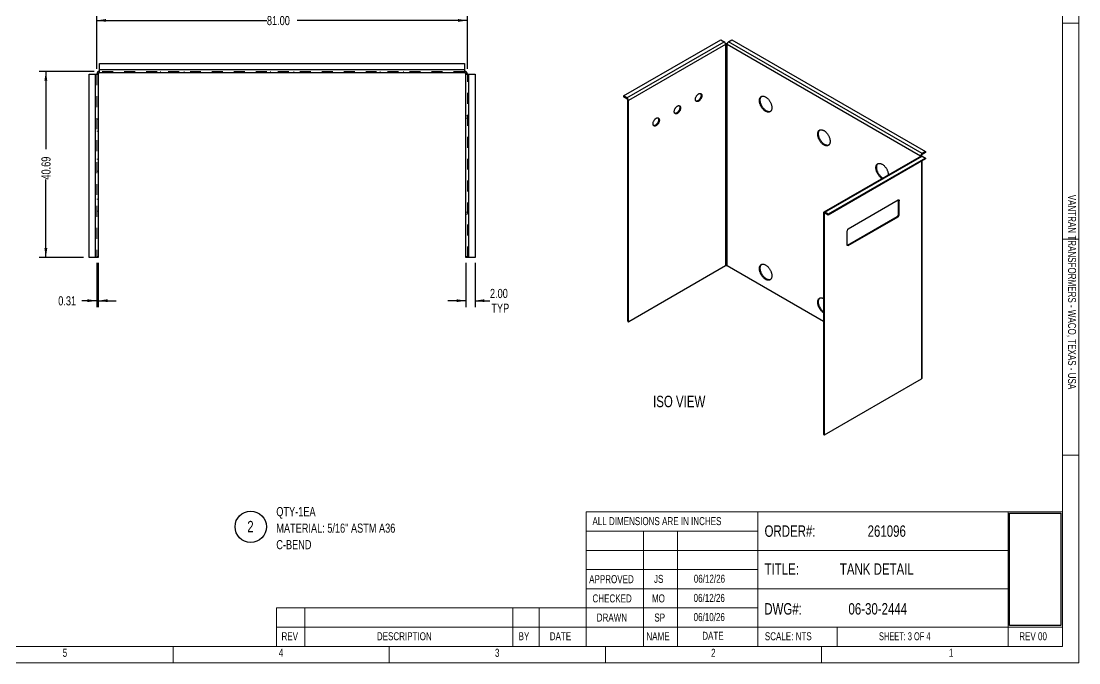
# Model space of a CAD drawing. Header units: inches. Extents: x 0 to 16.5, y 0 to 11.7.
# Drawn here: x 6.88 to 16.52, y 0.02 to 5.86 of the extents above; entities that cross this region are included whole.
import ezdxf

# ---------------------------------------------------------------- set-up
doc = ezdxf.new("R2010")
doc.units = ezdxf.units.IN
doc.header["$MEASUREMENT"] = 0
doc.linetypes.add('HIDDEN', pattern=[0.075, 0.05, -0.025])
doc.layers.add('FORMAT', color=7, linetype='Continuous')
doc.styles.add('SLDTEXTSTYLE0', font='TXT', dxfattribs={"width": 0.75})
doc.styles.add('SLDTEXTSTYLE1', font='TXT', dxfattribs={"width": 0.692308})
doc.dimstyles.new('SLDDIMSTYLE18', dxfattribs={"dimtxt": 0.084961, "dimasz": 0.084961, "dimexe": 0, "dimexo": 0.0625, "dimgap": 0.02124, "dimtad": 0, "dimlfac": 24, "dimrnd": 1e-09, "dimzin": 4, "dimdsep": 46, "dimtxsty": 'SLDTEXTSTYLE0', "dimsah": 1, "dimcen": 0.09, "dimadec": 0, "dimazin": 1, "dimtfac": 1, "dimtofl": 0, "dimtmove": 0, "dimatfit": 3, "dimfxl": 0, "dimfrac": 2, "dimtolj": 1, "dimtzin": 12, "dimarcsym": 0})
doc.dimstyles.new('SLDDIMSTYLE19', dxfattribs={"dimtxt": 0.084961, "dimasz": 0.084961, "dimexe": 0, "dimexo": 0.0625, "dimgap": 0.02124, "dimtad": 0, "dimlfac": 24, "dimrnd": 1e-09, "dimzin": 12, "dimdsep": 46, "dimtxsty": 'SLDTEXTSTYLE0', "dimsah": 1, "dimcen": 0.09, "dimadec": 0, "dimazin": 3, "dimtfac": 1, "dimtofl": 0, "dimtmove": 0, "dimatfit": 3, "dimfxl": 0, "dimfrac": 2, "dimtolj": 1, "dimtzin": 12, "dimarcsym": 0})
doc.dimstyles.new('SLDDIMSTYLE20', dxfattribs={"dimtxt": 0.084961, "dimasz": 0.084961, "dimexe": 0, "dimexo": 0.0625, "dimgap": 0.02124, "dimtad": 0, "dimlfac": 24, "dimrnd": 1e-09, "dimdsep": 46, "dimtxsty": 'SLDTEXTSTYLE0', "dimsah": 1, "dimcen": 0.09, "dimadec": 0, "dimazin": 2, "dimtfac": 1, "dimtmove": 0, "dimatfit": 0, "dimfxl": 0, "dimfrac": 2, "dimtolj": 1, "dimtzin": 12, "dimarcsym": 0})
doc.dimstyles.new('SLDDIMSTYLE21', dxfattribs={"dimtxt": 0.084961, "dimasz": 0.084961, "dimexe": 0, "dimexo": 0.0625, "dimgap": 0.02124, "dimtad": 0, "dimlfac": 24, "dimrnd": 1e-09, "dimzin": 4, "dimdsep": 46, "dimtxsty": 'SLDTEXTSTYLE0', "dimsah": 1, "dimcen": 0.09, "dimadec": 0, "dimazin": 1, "dimtfac": 1, "dimtmove": 0, "dimatfit": 0, "dimfxl": 0, "dimfrac": 2, "dimtolj": 1, "dimtzin": 12, "dimarcsym": 0})
picture_1 = doc.add_image_def('image1.bmp', size_in_pixel=(535, 215))

# ---------------------------------------------------------------- blocks, each defined once
blk = doc.blocks.new('SW_NOTE_0_1')
at = {"layer": 'FORMAT', "color": 0}
blk.add_circle((0.0379, 0.0808), 0.1426, dxfattribs=at)
at = {"layer": 'FORMAT', "color": 0, "insert": (0.0358, 0.1343), "char_height": 0.1042, "attachment_point": 2, "style": 'SLDTEXTSTYLE0'}
blk.add_mtext('2', dxfattribs=at)
blk = doc.blocks.new('SW_NOTE_0_2')
at = {"layer": 'FORMAT', "color": 0, "attachment_point": 1, "style": 'SLDTEXTSTYLE0'}
for s, insert, char_height in [('QTY-1EA', (0, 0.1074), 0.08333), ('MATERIAL: 5/16" ASTM A36', (0, -0.0431), 0.083333), ('C-BEND', (0, -0.1935), 0.08333)]:
    blk.add_mtext(s, dxfattribs=dict(at, insert=insert, char_height=char_height))
blk = doc.blocks.new('Drawing View61')
at = {"color": 7, "linetype": 'Continuous', "lineweight": 25}
for p, q in [((-2.7096, 0.5468), (-1.8243, 1.0578)), ((-2.6792, 0.5292), (-1.7939, 1.0403)), ((-1.7801, 1.0164), (-2.6654, 0.5053)), ((-1.8243, 1.0578), (-1.7939, 1.0403)), ((-1.7801, 1.0164), (-1.7801, -1.0011)), ((-0.004, -0.001), (-1.7663, 1.0164)), ((-1.7663, -1.0011), (-1.7663, 1.0164)), ((-1.7525, 1.0403), (-1.7221, 1.0578)), ((0.0098, 0.023), (-1.7525, 1.0403)), ((-1.7221, 1.0578), (0.0401, 0.0405)), ((-2.7096, 0.5468), (-2.7096, 0.5388)), ((-2.6792, 0.5292), (-2.7096, 0.5468)), ((-2.6792, 0.5212), (-2.7096, 0.5388)), ((-2.6792, 0.5212), (-2.6792, 0.5292)), ((-2.6723, 0.5093), (-2.6654, 0.5053)), ((-2.6723, -1.5034), (-2.6723, 0.5093)), ((-2.6654, -1.5073), (-2.6654, 0.5053)), ((0, 0), (-0.8853, -0.5111)), ((0.0029, 0.003), (-0.004, -0.001)), ((0.0401, 0.0405), (0.0098, 0.023)), ((0.0401, 0.0325), (0.0098, 0.015)), ((0.0098, 0.015), (0.0098, 0.023)), ((0.0401, 0.0405), (0.0401, 0.0325)), ((-0.8755, -0.512), (0.0098, -0.001)), ((0.0401, -0.0185), (-0.8451, -0.5296)), ((0.0401, -0.0265), (-0.8451, -0.5375)), ((-0.004, -0.001), (-0.003, -0.0017)), ((-0.004, -0.001), (-0.004, -0.0023)), ((0.0029, -0.048), (0.0029, -2.0304)), ((0.0086, -2.0224), (0.0086, -0.0447)), ((0.0098, -0.001), (0.0401, -0.0185)), ((0.0401, -0.0185), (0.0401, -0.0265)), ((-0.6628, -0.662), (-0.2098, -0.4004)), ((-0.2057, -0.4028), (-0.1988, -0.4068)), ((-0.2057, -0.5304), (-0.2057, -0.4028)), ((-0.1988, -0.5344), (-0.1988, -0.4068)), ((-0.8824, -0.524), (-0.8893, -0.52)), ((-0.8893, -0.52), (-0.8893, -2.5326)), ((-0.8824, -0.524), (-0.8755, -0.52)), ((-0.8824, -0.524), (-0.8824, -2.5366)), ((-0.8755, -0.52), (-0.8755, -0.512)), ((-0.8451, -0.5296), (-0.8755, -0.512)), ((-0.8451, -0.5375), (-0.8755, -0.52)), ((-0.8451, -0.5296), (-0.8451, -0.5375)), ((-0.6697, -0.8111), (-0.2167, -0.5496)), ((-0.6628, -0.8151), (-0.2098, -0.5535)), ((-0.2167, -0.5496), (-0.2098, -0.5535)), ((-0.2057, -0.5304), (-0.1988, -0.5344)), ((-0.6739, -0.8087), (-0.6739, -0.6811)), ((-0.6697, -0.8111), (-0.6628, -0.8151)), ((-1.7801, -1.0011), (-2.6612, -1.5097)), ((-0.8893, -1.5073), (-1.7663, -1.0011)), ((-2.6723, -1.5034), (-2.6654, -1.5073)), ((-2.6711, -1.506), (-2.6641, -1.51)), ((-0.8783, -2.539), (0.0029, -2.0304)), ((-0.8893, -2.5326), (-0.8824, -2.5366)), ((-0.8881, -2.5353), (-0.8812, -2.5393))]:
    blk.add_line(p, q, dxfattribs=at)
at = {"color": 7, "linetype": 'Continuous', "lineweight": 25, "flags": 128}
for points in [[(-1.9969, 0.5499), (-1.9971, 0.5464), (-1.9975, 0.5427), (-1.9983, 0.5389), (-1.9994, 0.5351), (-2.0007, 0.5312), (-2.0023, 0.5274), (-2.0041, 0.5236), (-2.0062, 0.5199), (-2.0085, 0.5164), (-2.011, 0.5131), (-2.0136, 0.5099), (-2.0164, 0.507), (-2.0193, 0.5044), (-2.0222, 0.5021), (-2.0252, 0.5001), (-2.0282, 0.4985), (-2.0311, 0.4972), (-2.034, 0.4963), (-2.0369, 0.4958), (-2.0396, 0.4957), (-2.0421, 0.496), (-2.0445, 0.4967), (-2.0467, 0.4978), (-2.0487, 0.4992), (-2.0504, 0.501), (-2.0519, 0.5032), (-2.0531, 0.5057), (-2.054, 0.5084), (-2.0546, 0.5115), (-2.0549, 0.5147), (-2.0549, 0.5182), (-2.0546, 0.5218), (-2.054, 0.5255), (-2.0531, 0.5293), (-2.0519, 0.5331), (-2.0504, 0.537), (-2.0487, 0.5408), (-2.0467, 0.5445), (-2.0445, 0.5481), (-2.0421, 0.5516), (-2.0396, 0.5548), (-2.0369, 0.5579), (-2.034, 0.5606), (-2.0311, 0.5631), (-2.0282, 0.5652), (-2.0252, 0.5671), (-2.0222, 0.5685), (-2.0193, 0.5696), (-2.0164, 0.5703), (-2.0136, 0.5706), (-2.011, 0.5705), (-2.0085, 0.57), (-2.0062, 0.5691), (-2.0041, 0.5678), (-2.0023, 0.5662), (-2.0007, 0.5642), (-1.9994, 0.5619), (-1.9983, 0.5593), (-1.9975, 0.5564), (-1.9971, 0.5532), (-1.9969, 0.5499)], [(-2.0092, 0.5702), (-2.0084, 0.5692), (-2.0069, 0.5671), (-2.0057, 0.5646), (-2.0048, 0.5619), (-2.0042, 0.5588), (-2.0039, 0.5556), (-2.0039, 0.5521), (-2.0042, 0.5485), (-2.0048, 0.5448), (-2.0057, 0.541), (-2.0069, 0.5371), (-2.0084, 0.5333), (-2.0101, 0.5295), (-2.0121, 0.5258), (-2.0143, 0.5221), (-2.0166, 0.5187), (-2.0192, 0.5154), (-2.0219, 0.5124), (-2.0247, 0.5097), (-2.0276, 0.5072), (-2.0306, 0.505), (-2.0336, 0.5032), (-2.0366, 0.5018), (-2.0395, 0.5007), (-2.0424, 0.5), (-2.0451, 0.4997), (-2.0478, 0.4998), (-2.0496, 0.5001)], [(-1.3589, 0.4399), (-1.359, 0.4351), (-1.3595, 0.4306), (-1.3603, 0.4263), (-1.3613, 0.4222), (-1.3627, 0.4185), (-1.3644, 0.415), (-1.3663, 0.4118), (-1.3685, 0.409), (-1.3709, 0.4065), (-1.3737, 0.4043), (-1.3766, 0.4026), (-1.3797, 0.4012), (-1.3831, 0.4002), (-1.3866, 0.3996), (-1.3903, 0.3995), (-1.3941, 0.3997), (-1.398, 0.4003), (-1.402, 0.4013), (-1.4061, 0.4027), (-1.4103, 0.4044), (-1.4145, 0.4066), (-1.4186, 0.4091), (-1.4228, 0.4119), (-1.4269, 0.4151), (-1.431, 0.4186), (-1.435, 0.4224), (-1.4388, 0.4265), (-1.4426, 0.4308), (-1.4462, 0.4353), (-1.4496, 0.4401), (-1.4529, 0.445), (-1.4559, 0.4501), (-1.4587, 0.4553), (-1.4613, 0.4606), (-1.4636, 0.4659), (-1.4657, 0.4713), (-1.4675, 0.4767), (-1.469, 0.4821), (-1.4702, 0.4874), (-1.4712, 0.4927), (-1.4718, 0.4978), (-1.4721, 0.5028), (-1.4721, 0.5076), (-1.4718, 0.5123), (-1.4712, 0.5167), (-1.4702, 0.5209), (-1.469, 0.5248), (-1.4675, 0.5284), (-1.4657, 0.5318), (-1.4636, 0.5348), (-1.4613, 0.5374), (-1.4587, 0.5397), (-1.4559, 0.5417), (-1.4529, 0.5433), (-1.4496, 0.5444), (-1.4462, 0.5452), (-1.4426, 0.5456), (-1.4388, 0.5456), (-1.435, 0.5452), (-1.431, 0.5444), (-1.4269, 0.5432), (-1.4228, 0.5416), (-1.4186, 0.5397), (-1.4145, 0.5373), (-1.4103, 0.5346), (-1.4061, 0.5316), (-1.402, 0.5283), (-1.398, 0.5246), (-1.3941, 0.5207), (-1.3903, 0.5165), (-1.3866, 0.5121), (-1.3831, 0.5074), (-1.3797, 0.5026), (-1.3766, 0.4976), (-1.3737, 0.4924), (-1.3709, 0.4872), (-1.3685, 0.4819), (-1.3663, 0.4765), (-1.3644, 0.4711), (-1.3627, 0.4657), (-1.3613, 0.4603), (-1.3603, 0.455), (-1.3595, 0.4499), (-1.359, 0.4448), (-1.3589, 0.4399)], [(-1.4652, 0.5092), (-1.4651, 0.514), (-1.4646, 0.5185), (-1.4638, 0.5228), (-1.4628, 0.5269), (-1.4614, 0.5306), (-1.4597, 0.5341), (-1.4578, 0.5373), (-1.4556, 0.5401), (-1.4531, 0.5426), (-1.4519, 0.5436)], [(-1.3722, 0.4055), (-1.3745, 0.4047), (-1.3779, 0.4039), (-1.3815, 0.4035), (-1.3852, 0.4035), (-1.3891, 0.4039), (-1.3931, 0.4047), (-1.3972, 0.4059), (-1.4013, 0.4075), (-1.4055, 0.4094), (-1.4096, 0.4118), (-1.4138, 0.4144), (-1.418, 0.4175), (-1.4221, 0.4208), (-1.4261, 0.4245), (-1.43, 0.4284), (-1.4338, 0.4326), (-1.4375, 0.437), (-1.441, 0.4417), (-1.4444, 0.4465), (-1.4475, 0.4515), (-1.4504, 0.4566), (-1.4531, 0.4619), (-1.4556, 0.4672), (-1.4578, 0.4726), (-1.4597, 0.478), (-1.4614, 0.4834), (-1.4628, 0.4888), (-1.4638, 0.494), (-1.4646, 0.4992), (-1.4651, 0.5043), (-1.4652, 0.5092)], [(-2.1903, 0.4383), (-2.1904, 0.4347), (-2.1909, 0.4311), (-2.1917, 0.4273), (-2.1927, 0.4235), (-2.194, 0.4196), (-2.1956, 0.4158), (-2.1975, 0.412), (-2.1996, 0.4083), (-2.2019, 0.4048), (-2.2043, 0.4014), (-2.207, 0.3983), (-2.2098, 0.3954), (-2.2126, 0.3928), (-2.2156, 0.3905), (-2.2185, 0.3885), (-2.2215, 0.3868), (-2.2245, 0.3856), (-2.2274, 0.3847), (-2.2302, 0.3842), (-2.2329, 0.3841), (-2.2355, 0.3844), (-2.2379, 0.3851), (-2.24, 0.3862), (-2.242, 0.3876), (-2.2438, 0.3894), (-2.2452, 0.3916), (-2.2464, 0.394), (-2.2473, 0.3968), (-2.2479, 0.3998), (-2.2482, 0.4031), (-2.2482, 0.4065), (-2.2479, 0.4101), (-2.2473, 0.4139), (-2.2464, 0.4177), (-2.2452, 0.4215), (-2.2438, 0.4254), (-2.242, 0.4292), (-2.24, 0.4329), (-2.2379, 0.4365), (-2.2355, 0.44), (-2.2329, 0.4432), (-2.2302, 0.4462), (-2.2274, 0.449), (-2.2245, 0.4515), (-2.2215, 0.4536), (-2.2185, 0.4554), (-2.2156, 0.4569), (-2.2126, 0.458), (-2.2098, 0.4587), (-2.207, 0.459), (-2.2043, 0.4589), (-2.2019, 0.4584), (-2.1996, 0.4575), (-2.1975, 0.4562), (-2.1956, 0.4546), (-2.194, 0.4526), (-2.1927, 0.4503), (-2.1917, 0.4477), (-2.1909, 0.4448), (-2.1904, 0.4416), (-2.1903, 0.4383)], [(-2.2025, 0.4585), (-2.2017, 0.4576), (-2.2002, 0.4555), (-2.199, 0.453), (-2.1981, 0.4502), (-2.1975, 0.4472), (-2.1972, 0.444), (-2.1972, 0.4405), (-2.1975, 0.4369), (-2.1981, 0.4332), (-2.199, 0.4294), (-2.2002, 0.4255), (-2.2017, 0.4217), (-2.2034, 0.4179), (-2.2054, 0.4141), (-2.2076, 0.4105), (-2.21, 0.4071), (-2.2126, 0.4038), (-2.2153, 0.4008), (-2.2181, 0.398), (-2.221, 0.3956), (-2.2239, 0.3934), (-2.2269, 0.3916), (-2.2299, 0.3902), (-2.2328, 0.3891), (-2.2357, 0.3884), (-2.2385, 0.3881), (-2.2411, 0.3882), (-2.2429, 0.3885)], [(-2.3836, 0.3267), (-2.3838, 0.3231), (-2.3842, 0.3194), (-2.385, 0.3157), (-2.3861, 0.3118), (-2.3874, 0.308), (-2.389, 0.3042), (-2.3908, 0.3004), (-2.3929, 0.2967), (-2.3952, 0.2932), (-2.3977, 0.2898), (-2.4003, 0.2867), (-2.4031, 0.2838), (-2.406, 0.2812), (-2.4089, 0.2788), (-2.4119, 0.2769), (-2.4149, 0.2752), (-2.4178, 0.274), (-2.4207, 0.2731), (-2.4236, 0.2726), (-2.4263, 0.2725), (-2.4288, 0.2728), (-2.4312, 0.2735), (-2.4334, 0.2745), (-2.4354, 0.276), (-2.4371, 0.2778), (-2.4386, 0.28), (-2.4398, 0.2824), (-2.4407, 0.2852), (-2.4413, 0.2882), (-2.4416, 0.2915), (-2.4416, 0.2949), (-2.4413, 0.2985), (-2.4407, 0.3023), (-2.4398, 0.3061), (-2.4386, 0.3099), (-2.4371, 0.3138), (-2.4354, 0.3176), (-2.4334, 0.3213), (-2.4312, 0.3249), (-2.4288, 0.3284), (-2.4263, 0.3316), (-2.4236, 0.3346), (-2.4207, 0.3374), (-2.4178, 0.3399), (-2.4149, 0.342), (-2.4119, 0.3438), (-2.4089, 0.3453), (-2.406, 0.3464), (-2.4031, 0.347), (-2.4003, 0.3473), (-2.3977, 0.3472), (-2.3952, 0.3467), (-2.3929, 0.3459), (-2.3908, 0.3446), (-2.389, 0.343), (-2.3874, 0.341), (-2.3861, 0.3387), (-2.385, 0.336), (-2.3842, 0.3332), (-2.3838, 0.33), (-2.3836, 0.3267)], [(-2.3959, 0.3469), (-2.3951, 0.346), (-2.3936, 0.3438), (-2.3924, 0.3414), (-2.3915, 0.3386), (-2.3909, 0.3356), (-2.3906, 0.3323), (-2.3906, 0.3289), (-2.3909, 0.3253), (-2.3915, 0.3216), (-2.3924, 0.3178), (-2.3936, 0.3139), (-2.3951, 0.3101), (-2.3968, 0.3062), (-2.3988, 0.3025), (-2.401, 0.2989), (-2.4033, 0.2955), (-2.4059, 0.2922), (-2.4086, 0.2892), (-2.4114, 0.2864), (-2.4143, 0.284), (-2.4173, 0.2818), (-2.4203, 0.28), (-2.4233, 0.2785), (-2.4262, 0.2775), (-2.4291, 0.2768), (-2.4318, 0.2765), (-2.4345, 0.2766), (-2.4363, 0.2769)], [(-0.8285, 0.1337), (-0.8287, 0.129), (-0.8292, 0.1244), (-0.8299, 0.1201), (-0.831, 0.1161), (-0.8324, 0.1123), (-0.834, 0.1088), (-0.836, 0.1056), (-0.8382, 0.1028), (-0.8406, 0.1003), (-0.8433, 0.0982), (-0.8463, 0.0964), (-0.8494, 0.0951), (-0.8527, 0.0941), (-0.8563, 0.0935), (-0.8599, 0.0933), (-0.8637, 0.0935), (-0.8677, 0.0941), (-0.8717, 0.0951), (-0.8758, 0.0965), (-0.8799, 0.0983), (-0.8841, 0.1004), (-0.8883, 0.1029), (-0.8925, 0.1058), (-0.8966, 0.109), (-0.9007, 0.1125), (-0.9046, 0.1162), (-0.9085, 0.1203), (-0.9123, 0.1246), (-0.9159, 0.1292), (-0.9193, 0.1339), (-0.9225, 0.1388), (-0.9256, 0.1439), (-0.9284, 0.1491), (-0.931, 0.1544), (-0.9333, 0.1598), (-0.9354, 0.1652), (-0.9372, 0.1706), (-0.9387, 0.1759), (-0.9399, 0.1813), (-0.9408, 0.1865), (-0.9414, 0.1917), (-0.9418, 0.1967), (-0.9418, 0.2015), (-0.9414, 0.2061), (-0.9408, 0.2105), (-0.9399, 0.2147), (-0.9387, 0.2187), (-0.9372, 0.2223), (-0.9354, 0.2256), (-0.9333, 0.2286), (-0.931, 0.2313), (-0.9284, 0.2336), (-0.9256, 0.2355), (-0.9225, 0.2371), (-0.9193, 0.2383), (-0.9159, 0.2391), (-0.9123, 0.2395), (-0.9085, 0.2395), (-0.9046, 0.239), (-0.9007, 0.2382), (-0.8966, 0.237), (-0.8925, 0.2355), (-0.8883, 0.2335), (-0.8841, 0.2312), (-0.8799, 0.2285), (-0.8758, 0.2255), (-0.8717, 0.2221), (-0.8677, 0.2185), (-0.8637, 0.2146), (-0.8599, 0.2104), (-0.8563, 0.2059), (-0.8527, 0.2013), (-0.8494, 0.1964), (-0.8463, 0.1914), (-0.8433, 0.1863), (-0.8406, 0.181), (-0.8382, 0.1757), (-0.836, 0.1703), (-0.834, 0.1649), (-0.8324, 0.1595), (-0.831, 0.1542), (-0.8299, 0.1489), (-0.8292, 0.1437), (-0.8287, 0.1386), (-0.8285, 0.1337)], [(-0.9349, 0.2031), (-0.9347, 0.2078), (-0.9343, 0.2124), (-0.9335, 0.2167), (-0.9324, 0.2207), (-0.9311, 0.2245), (-0.9294, 0.228), (-0.9275, 0.2311), (-0.9253, 0.234), (-0.9228, 0.2365), (-0.9216, 0.2375)], [(-0.8418, 0.0993), (-0.8441, 0.0985), (-0.8476, 0.0977), (-0.8512, 0.0973), (-0.8549, 0.0973), (-0.8588, 0.0977), (-0.8628, 0.0986), (-0.8668, 0.0997), (-0.871, 0.1013), (-0.8751, 0.1033), (-0.8793, 0.1056), (-0.8835, 0.1083), (-0.8876, 0.1113), (-0.8917, 0.1147), (-0.8958, 0.1183), (-0.8997, 0.1222), (-0.9035, 0.1264), (-0.9072, 0.1309), (-0.9107, 0.1355), (-0.914, 0.1404), (-0.9172, 0.1454), (-0.9201, 0.1505), (-0.9228, 0.1557), (-0.9253, 0.1611), (-0.9275, 0.1665), (-0.9294, 0.1719), (-0.9311, 0.1772), (-0.9324, 0.1826), (-0.9335, 0.1879), (-0.9343, 0.1931), (-0.9347, 0.1982), (-0.9349, 0.2031)], [(0.0029, 0.003), (0.0048, 0.0017), (0.0061, 0.0006)], [(-0.3551, -0.205), (-0.358, -0.2032), (-0.3621, -0.2004), (-0.3663, -0.1972), (-0.3703, -0.1937), (-0.3743, -0.1899), (-0.3782, -0.1858), (-0.3819, -0.1815), (-0.3855, -0.177), (-0.389, -0.1722), (-0.3922, -0.1673), (-0.3952, -0.1622), (-0.3981, -0.157), (-0.4006, -0.1517), (-0.403, -0.1464), (-0.405, -0.141), (-0.4068, -0.1356), (-0.4084, -0.1302), (-0.4096, -0.1249), (-0.4105, -0.1196), (-0.4111, -0.1145), (-0.4114, -0.1095), (-0.4114, -0.1047), (-0.4111, -0.1), (-0.4105, -0.0956), (-0.4096, -0.0914), (-0.4084, -0.0875), (-0.4068, -0.0839), (-0.405, -0.0805), (-0.403, -0.0775), (-0.4006, -0.0749), (-0.3981, -0.0726), (-0.3952, -0.0706), (-0.3922, -0.0691), (-0.389, -0.0679), (-0.3855, -0.0671), (-0.3819, -0.0667), (-0.3782, -0.0667), (-0.3743, -0.0671), (-0.3703, -0.0679), (-0.3663, -0.0691), (-0.3621, -0.0707), (-0.358, -0.0727), (-0.3538, -0.075), (-0.3496, -0.0777), (-0.3455, -0.0807), (-0.3414, -0.084), (-0.3373, -0.0877), (-0.3334, -0.0916), (-0.3296, -0.0958), (-0.3259, -0.1002), (-0.3224, -0.1049), (-0.3191, -0.1097), (-0.3159, -0.1147), (-0.313, -0.1199), (-0.3103, -0.1251), (-0.3078, -0.1304), (-0.3056, -0.1358), (-0.3037, -0.1412), (-0.302, -0.1466), (-0.3007, -0.152), (-0.2996, -0.1573), (-0.2988, -0.1625), (-0.2984, -0.1675), (-0.2982, -0.1722)], [(-0.4046, -0.1031), (-0.4044, -0.0983), (-0.4039, -0.0938), (-0.4032, -0.0895), (-0.4021, -0.0854), (-0.4007, -0.0817), (-0.3991, -0.0782), (-0.3971, -0.075), (-0.3949, -0.0722), (-0.3925, -0.0697), (-0.3913, -0.0687)], [(-0.3482, -0.201), (-0.349, -0.2005), (-0.3532, -0.1979), (-0.3573, -0.1948), (-0.3614, -0.1915), (-0.3654, -0.1878), (-0.3694, -0.1839), (-0.3732, -0.1797), (-0.3768, -0.1753), (-0.3804, -0.1706), (-0.3837, -0.1658), (-0.3868, -0.1608), (-0.3898, -0.1557), (-0.3925, -0.1504), (-0.3949, -0.1451), (-0.3971, -0.1397), (-0.3991, -0.1343), (-0.4007, -0.1289), (-0.4021, -0.1235), (-0.4032, -0.1183), (-0.4039, -0.1131), (-0.4044, -0.108), (-0.4046, -0.1031)], [(-0.2098, -0.4004), (-0.2079, -0.3995), (-0.206, -0.399), (-0.2043, -0.399), (-0.2027, -0.3993), (-0.2014, -0.4001), (-0.2003, -0.4013), (-0.1994, -0.4028), (-0.1989, -0.4047), (-0.1988, -0.4068)], [(-0.2063, -0.3991), (-0.2058, -0.4007), (-0.2057, -0.4028)], [(-0.8755, -0.512), (-0.8777, -0.511), (-0.8798, -0.5103), (-0.8818, -0.5101), (-0.8836, -0.5104), (-0.8853, -0.5111), (-0.8867, -0.5121), (-0.8878, -0.5136), (-0.8886, -0.5155), (-0.8891, -0.5176), (-0.8893, -0.52)], [(-0.6628, -0.8151), (-0.6647, -0.816), (-0.6666, -0.8165), (-0.6683, -0.8165), (-0.6699, -0.8162), (-0.6713, -0.8154), (-0.6724, -0.8142), (-0.6732, -0.8127), (-0.6737, -0.8108), (-0.6739, -0.8087)], [(-0.6697, -0.8111), (-0.6716, -0.812), (-0.6733, -0.8124)], [(-1.3589, -1.0911), (-1.359, -1.0959), (-1.3595, -1.1004), (-1.3603, -1.1047), (-1.3613, -1.1088), (-1.3627, -1.1126), (-1.3644, -1.116), (-1.3663, -1.1192), (-1.3685, -1.122), (-1.3709, -1.1245), (-1.3737, -1.1267), (-1.3766, -1.1284), (-1.3797, -1.1298), (-1.3831, -1.1308), (-1.3866, -1.1314), (-1.3903, -1.1316), (-1.3941, -1.1314), (-1.398, -1.1307), (-1.402, -1.1297), (-1.4061, -1.1284), (-1.4103, -1.1266), (-1.4145, -1.1244), (-1.4186, -1.1219), (-1.4228, -1.1191), (-1.4269, -1.1159), (-1.431, -1.1124), (-1.435, -1.1086), (-1.4388, -1.1045), (-1.4426, -1.1002), (-1.4462, -1.0957), (-1.4496, -1.0909), (-1.4529, -1.086), (-1.4559, -1.0809), (-1.4587, -1.0757), (-1.4613, -1.0704), (-1.4636, -1.0651), (-1.4657, -1.0597), (-1.4675, -1.0543), (-1.469, -1.0489), (-1.4702, -1.0436), (-1.4712, -1.0383), (-1.4718, -1.0332), (-1.4721, -1.0282), (-1.4721, -1.0234), (-1.4718, -1.0187), (-1.4712, -1.0143), (-1.4702, -1.0101), (-1.469, -1.0062), (-1.4675, -1.0026), (-1.4657, -0.9992), (-1.4636, -0.9962), (-1.4613, -0.9936), (-1.4587, -0.9913), (-1.4559, -0.9893), (-1.4529, -0.9878), (-1.4496, -0.9866), (-1.4462, -0.9858), (-1.4426, -0.9854), (-1.4388, -0.9854), (-1.435, -0.9858), (-1.431, -0.9866), (-1.4269, -0.9878), (-1.4228, -0.9894), (-1.4186, -0.9914), (-1.4145, -0.9937), (-1.4103, -0.9964), (-1.4061, -0.9994), (-1.402, -1.0027), (-1.398, -1.0064), (-1.3941, -1.0103), (-1.3903, -1.0145), (-1.3866, -1.0189), (-1.3831, -1.0236), (-1.3797, -1.0284), (-1.3766, -1.0334), (-1.3737, -1.0386), (-1.3709, -1.0438), (-1.3685, -1.0491), (-1.3663, -1.0545), (-1.3644, -1.0599), (-1.3627, -1.0653), (-1.3613, -1.0707), (-1.3603, -1.076), (-1.3595, -1.0812), (-1.359, -1.0862), (-1.3589, -1.0911)], [(-1.4652, -1.0218), (-1.4651, -1.017), (-1.4646, -1.0125), (-1.4638, -1.0082), (-1.4628, -1.0041), (-1.4614, -1.0004), (-1.4597, -0.9969), (-1.4578, -0.9937), (-1.4556, -0.9909), (-1.4531, -0.9884), (-1.4519, -0.9874)], [(-1.3722, -1.1256), (-1.3745, -1.1264), (-1.3779, -1.1271), (-1.3815, -1.1275), (-1.3852, -1.1275), (-1.3891, -1.1271), (-1.3931, -1.1263), (-1.3972, -1.1251), (-1.4013, -1.1235), (-1.4055, -1.1216), (-1.4096, -1.1192), (-1.4138, -1.1166), (-1.418, -1.1135), (-1.4221, -1.1102), (-1.4261, -1.1066), (-1.43, -1.1026), (-1.4338, -1.0984), (-1.4375, -1.094), (-1.441, -1.0894), (-1.4444, -1.0845), (-1.4475, -1.0795), (-1.4504, -1.0744), (-1.4531, -1.0691), (-1.4556, -1.0638), (-1.4578, -1.0584), (-1.4597, -1.053), (-1.4614, -1.0476), (-1.4628, -1.0423), (-1.4638, -1.037), (-1.4646, -1.0318), (-1.4651, -1.0267), (-1.4652, -1.0218)], [(-0.8893, -1.4274), (-0.8925, -1.4252), (-0.8966, -1.4221), (-0.9007, -1.4186), (-0.9046, -1.4148), (-0.9085, -1.4107), (-0.9123, -1.4064), (-0.9159, -1.4018), (-0.9193, -1.3971), (-0.9225, -1.3922), (-0.9256, -1.3871), (-0.9284, -1.3819), (-0.931, -1.3766), (-0.9333, -1.3712), (-0.9354, -1.3658), (-0.9372, -1.3604), (-0.9387, -1.3551), (-0.9399, -1.3497), (-0.9408, -1.3445), (-0.9414, -1.3394), (-0.9418, -1.3344), (-0.9418, -1.3295), (-0.9414, -1.3249), (-0.9408, -1.3205), (-0.9399, -1.3163), (-0.9387, -1.3124), (-0.9372, -1.3087), (-0.9354, -1.3054), (-0.9333, -1.3024), (-0.931, -1.2997), (-0.9284, -1.2974), (-0.9256, -1.2955), (-0.9225, -1.2939), (-0.9193, -1.2927), (-0.9159, -1.2919), (-0.9123, -1.2916), (-0.9085, -1.2916), (-0.9046, -1.292), (-0.9007, -1.2928), (-0.8966, -1.294), (-0.8925, -1.2956), (-0.8893, -1.297)], [(-0.9349, -1.3279), (-0.9347, -1.3232), (-0.9343, -1.3187), (-0.9335, -1.3144), (-0.9324, -1.3103), (-0.9311, -1.3065), (-0.9294, -1.303), (-0.9275, -1.2999), (-0.9253, -1.297), (-0.9228, -1.2945), (-0.9216, -1.2935)], [(-0.8893, -1.4184), (-0.8917, -1.4164), (-0.8958, -1.4127), (-0.8997, -1.4088), (-0.9035, -1.4046), (-0.9072, -1.4002), (-0.9107, -1.3955), (-0.914, -1.3907), (-0.9172, -1.3857), (-0.9201, -1.3805), (-0.9228, -1.3753), (-0.9253, -1.3699), (-0.9275, -1.3646), (-0.9294, -1.3592), (-0.9311, -1.3538), (-0.9324, -1.3484), (-0.9335, -1.3431), (-0.9343, -1.3379), (-0.9347, -1.3329), (-0.9349, -1.3279)]]:
    blk.add_lwpolyline(points, dxfattribs=at)
at = {"color": 7, "linetype": 'Continuous', "lineweight": 25}
for centre, radius, start, end in [((-1.8099, 1.0151), 0.0298, 2.38686, 57.61314), ((-1.7732, 0.9911), 0.0325, 76.03551, 103.96449), ((-1.7732, 1.003), 0.015, 62.60967, 117.39033), ((-1.7365, 1.0151), 0.0298, 122.38686, 177.61314), ((-2.6951, 0.5041), 0.0298, 2.38686, 57.61314), ((-2.6873, 0.5086), 0.015, 2.60548, 57.39452), ((0.0257, -0.0022), 0.0298, 122.38686, 177.61314), ((0.004, -0.0091), 0.00997, 54.87485, 113.81469), ((0.0179, 0.0023), 0.015, 122.60548, 177.39452), ((-0.8782, -0.5233), 0.00426, 50.79671, 189.21404), ((-0.2296, -0.5294), 0.0239, 302.4764, 357.5236), ((-0.2227, -0.5334), 0.0239, 302.4764, 357.5236), ((-0.65, -0.6821), 0.0239, 122.4763, 177.5237), ((-1.7732, -1.0144), 0.015, 62.60967, 117.39033), ((-2.6694, -1.5037), 0.00289, 173.70115, 234.98667), ((-2.6628, -1.5078), 0.00256, 170.78596, 309.20329), ((-0.0013, -2.0213), 0.00997, 294.86732, 353.81254), ((-0.8864, -2.533), 0.00289, 173.70115, 234.98667), ((-0.8799, -2.537), 0.00256, 170.78596, 309.20329)]:
    blk.add_arc(centre, radius, start, end, dxfattribs=at)
blk = doc.blocks.new('Drawing View111')
at = {"color": 7, "linetype": 'Continuous', "lineweight": 25}
for p, q in [((0.0964, 1.7656), (3.4193, 1.7656)), ((0.0964, 1.7083), (0.0964, 1.7656)), ((3.4193, 1.7656), (3.4193, 1.7083)), ((0, 0), (0, 1.6693)), ((0, 1.6693), (0.0573, 1.6693)), ((0.0573, 0), (0.0573, 1.6693)), ((0.0573, 1.6693), (0.0833, 1.6693)), ((0.0833, 1.6693), (0.0833, 0)), ((3.4193, 1.7083), (0.0964, 1.7083)), ((0.0964, 1.6823), (0.0964, 1.7083)), ((3.4193, 1.6823), (0.0964, 1.6823)), ((3.4193, 1.7083), (3.4193, 1.6823)), ((3.4323, 1.6693), (3.4583, 1.6693)), ((3.4323, 0), (3.4323, 1.6693)), ((3.4583, 0), (3.4583, 1.6693)), ((3.4583, 1.6693), (3.5156, 1.6693)), ((3.5156, 1.6693), (3.5156, 0)), ((0.0573, 0), (0, 0)), ((0.0833, 0), (0.0573, 0)), ((3.4583, 0), (3.4323, 0)), ((3.5156, 0), (3.4583, 0))]:
    blk.add_line(p, q, dxfattribs=at)
at = {"color": 7, "linetype": 'HIDDEN', "lineweight": 18}
for p, q in [((0.0703, 1.6693), (0.0703, 0)), ((3.4193, 1.6953), (0.0964, 1.6953)), ((0.651, 1.6953), (0.651, 1.6823)), ((0.8646, 1.6823), (0.8646, 1.6953)), ((1.651, 1.6953), (1.651, 1.6823)), ((1.8646, 1.6823), (1.8646, 1.6953)), ((2.651, 1.6953), (2.651, 1.6823)), ((2.8646, 1.6823), (2.8646, 1.6953)), ((3.4453, 0), (3.4453, 1.6693)), ((0.0833, 1.2604), (0.0703, 1.2604)), ((3.4323, 1.2891), (3.4453, 1.2891)), ((3.4323, 1.2682), (3.4453, 1.2682)), ((0.0703, 1.151), (0.0833, 1.151)), ((0.0833, 0.8958), (0.0703, 0.8958)), ((0.0703, 0.7865), (0.0833, 0.7865)), ((0.0833, 0.5313), (0.0703, 0.5313)), ((0.0703, 0.4219), (0.0833, 0.4219)), ((3.4323, 0.4141), (3.4453, 0.4141)), ((3.4323, 0.3932), (3.4453, 0.3932)), ((0.0833, 0.0078), (0.0703, 0.0078)), ((3.4453, 0.0078), (3.4323, 0.0078))]:
    blk.add_line(p, q, dxfattribs=at)
at = {"color": 7, "linetype": 'Continuous', "lineweight": 25}
for centre, radius, start, end in [((0.0964, 1.6693), 0.026, 90, 180), ((0.0964, 1.6693), 0.013, 90, 180), ((3.4193, 1.6693), 0.026, 0, 90), ((3.4193, 1.6693), 0.013, 0, 90)]:
    blk.add_arc(centre, radius, start, end, dxfattribs=at)
blk = doc.blocks.new('_D_47')
at = {"layer": 'FORMAT'}
for p, q in [((7.5722, 5.4307), (7.5722, 5.9308)), ((10.9472, 5.4307), (10.9472, 5.9308)), ((7.5722, 5.8708), (9.1216, 5.8708)), ((10.9472, 5.8708), (9.3978, 5.8708))]:
    blk.add_line(p, q, dxfattribs=at)
for points in [[(7.5722, 5.8708), (7.6572, 5.8577), (7.6572, 5.8839)], [(10.9472, 5.8708), (10.8622, 5.8839), (10.8622, 5.8577)]]:
    blk.add_solid(points, dxfattribs=at)
at = {"layer": 'FORMAT', "insert": (9.1216, 5.9111), "char_height": 0.08333, "attachment_point": 1, "style": 'SLDTEXTSTYLE0'}
blk.add_mtext('81.00', dxfattribs=at)
blk = doc.blocks.new('_D_48')
at = {"layer": 'FORMAT'}
for p, q in [((7.5482, 5.4068), (7.0482, 5.4068)), ((7.1082, 5.4068), (7.1082, 4.6972)), ((7.1082, 3.7115), (7.1082, 4.421)), ((7.4519, 3.7115), (7.0482, 3.7115))]:
    blk.add_line(p, q, dxfattribs=at)
for points in [[(7.1082, 5.4068), (7.0951, 5.3218), (7.1213, 5.3218)], [(7.1082, 3.7115), (7.1213, 3.7964), (7.0951, 3.7964)]]:
    blk.add_solid(points, dxfattribs=at)
at = {"layer": 'FORMAT', "insert": (7.0678, 4.421), "char_height": 0.08333, "attachment_point": 1, "rotation": 90, "style": 'SLDTEXTSTYLE0'}
blk.add_mtext('40.69', dxfattribs=at)
blk = doc.blocks.new('_D_49')
at = {"layer": 'FORMAT'}
for p, q in [((7.5722, 3.6615), (7.5722, 3.2578)), ((7.5852, 3.6615), (7.5852, 3.2578)), ((7.5722, 3.3178), (7.4366, 3.3178)), ((7.5852, 3.3178), (7.7486, 3.3178))]:
    blk.add_line(p, q, dxfattribs=at)
for points in [[(7.5722, 3.3178), (7.4872, 3.3308), (7.4872, 3.3047)], [(7.5852, 3.3178), (7.6702, 3.3047), (7.6702, 3.3308)]]:
    blk.add_solid(points, dxfattribs=at)
at = {"layer": 'FORMAT', "insert": (7.221, 3.3581), "char_height": 0.08333, "attachment_point": 1, "style": 'SLDTEXTSTYLE0'}
blk.add_mtext('0.31', dxfattribs=at)
blk = doc.blocks.new('_D_50')
at = {"layer": 'FORMAT'}
for p, q in [((10.9342, 3.6615), (10.9342, 3.2578)), ((11.0175, 3.6615), (11.0175, 3.2578)), ((10.9342, 3.3178), (10.7708, 3.3178)), ((11.0175, 3.3178), (11.1531, 3.3178))]:
    blk.add_line(p, q, dxfattribs=at)
for points in [[(10.9342, 3.3178), (10.8492, 3.3308), (10.8492, 3.3047)], [(11.0175, 3.3178), (11.1025, 3.3047), (11.1025, 3.3308)]]:
    blk.add_solid(points, dxfattribs=at)
at = {"layer": 'FORMAT', "char_height": 0.08333, "attachment_point": 1, "style": 'SLDTEXTSTYLE0'}
for s, insert in [('2.00', (11.1531, 3.4252)), ('TYP', (11.1659, 3.2911))]:
    blk.add_mtext(s, dxfattribs=dict(at, insert=insert))

msp = doc.modelspace()

# ---------------------------------------------------------------- linework, layer by layer
at = {"color": 7, "linetype": 'Continuous', "lineweight": 18}
for p, q in [((16.51673, 11.67421), (16.51673, 0.0187)), ((16.36673, 11.52421), (16.36673, 0.1687)), ((16.48677, 5.84646), (16.36669, 5.84646)), ((16.36673, 5.84646), (16.51673, 5.84646)), ((16.39173, 5.84646), (16.50173, 5.84646)), ((16.36673, 3.87795), (16.51673, 3.87795)), ((16.36673, 1.90945), (16.51673, 1.90945)), ((16.36673, 1.39352), (12.02887, 1.39352)), ((12.02887, 0.16852), (12.02887, 1.39352)), ((13.59306, 1.39352), (13.59306, 0.16852)), ((15.87165, 1.39352), (15.87165, 0.16852)), ((13.59306, 1.21852), (12.02887, 1.21852)), ((12.55304, 0.16852), (12.55304, 1.21852)), ((12.86106, 0.16852), (12.86106, 1.21852)), ((15.87165, 1.04352), (12.02887, 1.04352)), ((13.59306, 0.86852), (12.02887, 0.86852)), ((15.87165, 0.69352), (12.02887, 0.69352)), ((13.59306, 0.51852), (9.20932, 0.51852)), ((9.20932, 0.16852), (9.20932, 0.51852)), ((9.46584, 0.16852), (9.46584, 0.51852)), ((11.36071, 0.16852), (11.36071, 0.51852)), ((11.60044, 0.16852), (11.60044, 0.51852)), ((16.36673, 0.34352), (9.20932, 0.34352)), ((14.31566, 0.34352), (14.31566, 0.16852)), ((16.36673, 0.1687), (0.1687, 0.1687)), ((8.26772, 0.04866), (8.26772, 0.16874)), ((8.26772, 0.1687), (8.26772, 0.0187)), ((10.23622, 0.1687), (10.23622, 0.0187)), ((12.20472, 0.1687), (12.20472, 0.0187)), ((14.17323, 0.1687), (14.17323, 0.0187)), ((16.51673, 0.0187), (0.0187, 0.0187))]:
    msp.add_line(p, q, dxfattribs=at)

# ---------------------------------------------------------------- block references
at = {"color": 7, "linetype": 'Continuous', "lineweight": 25}
for name, p in [('Drawing View61', (15.07972, 4.63565)), ('Drawing View111', (7.50189, 3.71145))]:
    msp.add_blockref(name, p, dxfattribs=at)
at = {"layer": 'FORMAT'}
for name, p in [('SW_NOTE_0_1', (8.93597, 1.17761)), ('SW_NOTE_0_2', (9.20714, 1.33066))]:
    msp.add_blockref(name, p, dxfattribs=at)

# ---------------------------------------------------------------- texts
at = {"color": 7, "linetype": 'Continuous', "lineweight": 0, "insert": (16.49134, 3.39692), "char_height": 0.0729167, "attachment_point": 2, "rotation": 270, "style": 'SLDTEXTSTYLE0'}
msp.add_mtext('VANTRAN TRANSFORMERS - WACO, TEXAS - USA', dxfattribs=at)
at = {"color": 7, "linetype": 'Continuous', "lineweight": 0}
for s, insert, char_height, attachment_point, style in [('ORDER#:', (13.65418, 1.27106), 0.104167, 1, 'SLDTEXTSTYLE0'), ('261096', (14.59262, 1.27106), 0.104167, 1, 'SLDTEXTSTYLE0'), ('TITLE:', (13.65418, 0.9253), 0.104167, 1, 'SLDTEXTSTYLE0'), ('TANK DETAIL', (14.33991, 0.9253), 0.1041667, 1, 'SLDTEXTSTYLE0'), ('CHECKED', (12.08715, 0.64228), 0.072917, 1, 'SLDTEXTSTYLE0'), ('MO', (12.62852, 0.64228), 0.072917, 1, 'SLDTEXTSTYLE0'), ('06/12/26', (13.00805, 0.64651), 0.072917, 1, 'SLDTEXTSTYLE0'), ('DWG#:', (13.65164, 0.5628), 0.104167, 1, 'SLDTEXTSTYLE0'), ('06-30-2444', (14.41833, 0.5628), 0.104167, 1, 'SLDTEXTSTYLE0'), ('DRAWN', (12.12577, 0.46792), 0.072917, 1, 'SLDTEXTSTYLE0'), ('SP', (12.65038, 0.46792), 0.072917, 1, 'SLDTEXTSTYLE0'), ('06/10/26', (13.00805, 0.47215), 0.072917, 1, 'SLDTEXTSTYLE0'), ('REV', (9.2544, 0.29734), 0.072917, 1, 'SLDTEXTSTYLE0'), ('DESCRIPTION', (10.12299, 0.29734), 0.0729167, 1, 'SLDTEXTSTYLE0'), ('BY', (11.41394, 0.29734), 0.072917, 1, 'SLDTEXTSTYLE0'), ('DATE', (11.69787, 0.29734), 0.072917, 1, 'SLDTEXTSTYLE0'), ('NAME', (12.57787, 0.29734), 0.072917, 1, 'SLDTEXTSTYLE0'), ('DATE', (13.08664, 0.30157), 0.072917, 1, 'SLDTEXTSTYLE0'), ('SCALE: NTS', (13.65682, 0.29734), 0.072917, 1, 'SLDTEXTSTYLE0'), ('SHEET: 3 OF 4', (14.69639, 0.29734), 0.0729167, 1, 'SLDTEXTSTYLE1'), ('REV 00', (15.97401, 0.29734), 0.072917, 1, 'SLDTEXTSTYLE0'), ('5', (7.282, 0.14676), 0.07292, 2, 'SLDTEXTSTYLE0'), ('4', (9.2505, 0.14676), 0.07292, 2, 'SLDTEXTSTYLE0'), ('3', (11.219, 0.14676), 0.07292, 2, 'SLDTEXTSTYLE0'), ('2', (13.18751, 0.14676), 0.07292, 2, 'SLDTEXTSTYLE0'), ('1', (15.35286, 0.14676), 0.07292, 2, 'SLDTEXTSTYLE0')]:
    msp.add_mtext(s, dxfattribs=dict(at, insert=insert, char_height=char_height, attachment_point=attachment_point, style=style))
at = {"layer": 'FORMAT', "attachment_point": 1, "style": 'SLDTEXTSTYLE0'}
for s, insert, char_height in [('ISO VIEW', (12.63857, 2.45167), 0.104167), ('ALL DIMENSIONS ARE IN INCHES', (12.08668, 1.34622), 0.0729167), ('APPROVED', (12.05662, 0.81728), 0.072917), ('JS', (12.64736, 0.82019), 0.072917), ('06/12/26', (13.00966, 0.82151), 0.072917)]:
    msp.add_mtext(s, dxfattribs=dict(at, insert=insert, char_height=char_height))

# ---------------------------------------------------------------- dimensions: what is measured, and where the dimension line sits
at = {"layer": 'FORMAT'}
for base, p1, p2, dimstyle, picture, middle in [((10.9472, 5.87078), (7.5722, 5.38072), (10.9472, 5.38072), 'SLDDIMSTYLE18', '_D_47', (9.2597, 5.87078)), ((7.58522, 3.31775), (7.5722, 3.71145), (7.58522, 3.71145), 'SLDDIMSTYLE20', '_D_49', (7.3288, 3.31775))]:
    dim = msp.add_linear_dim(base=base, p1=p1, p2=p2, dimstyle=dimstyle, dxfattribs=at)
    dim.commit()
    dim.dimension.update_dxf_attribs({"geometry": picture, "text_midpoint": middle, "dimtype": 160})
dim = msp.add_linear_dim(base=(7.10819, 3.71145), p1=(7.59824, 5.40677), p2=(7.50189, 3.71145), angle=90, dimstyle='SLDDIMSTYLE19', dxfattribs=at)
dim.commit()
dim.dimension.update_dxf_attribs({"geometry": '_D_48', "text_midpoint": (7.10819, 4.55911), "dimtype": 160})
dim = msp.add_linear_dim(base=(11.01752, 3.31775), p1=(10.93418, 3.71145), p2=(11.01752, 3.71145), angle=0, text='<>\\PTYP', dimstyle='SLDDIMSTYLE21', dxfattribs=at)
dim.commit()
dim.dimension.update_dxf_attribs({"geometry": '_D_50', "text_midpoint": (11.26092, 3.31775), "dimtype": 160})

# ---------------------------------------------------------------- pictures from other files: only their frames are drawn
image = msp.add_image(picture_1, insert=(15.88652, 1.38281), size_in_units=(1.02487, 0.46585), rotation=-90)
image.dxf.flags = 7

doc.saveas('drawing.dxf')
